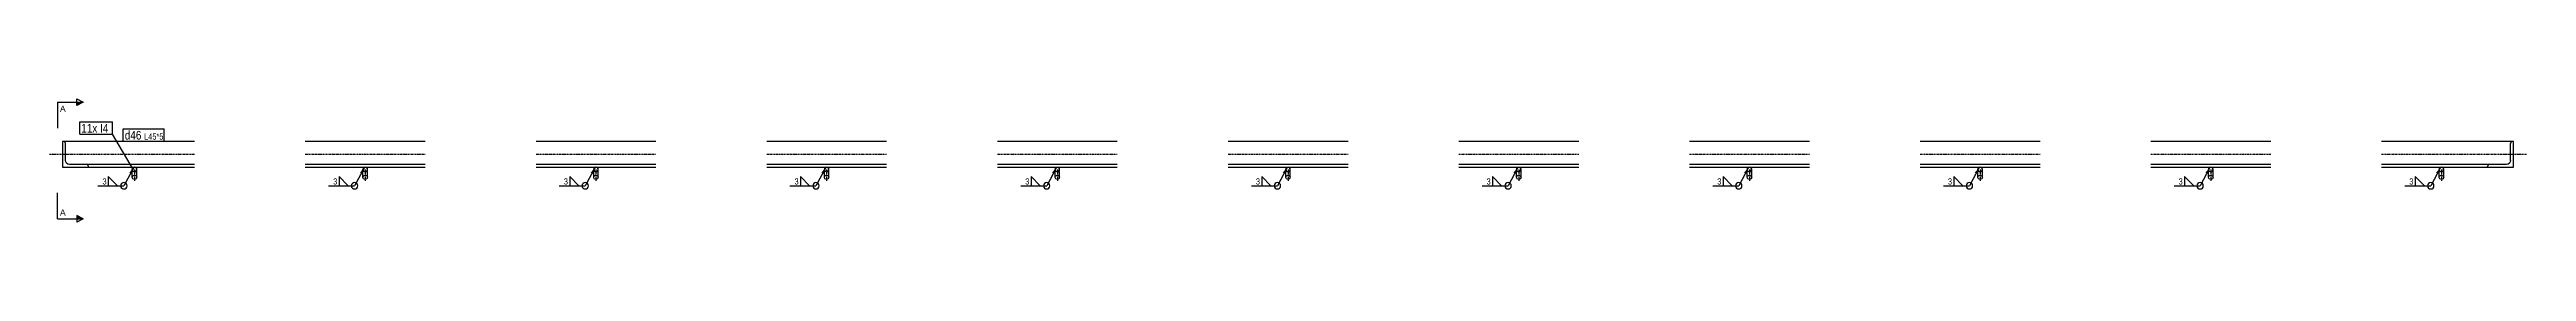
# Model space of a CAD drawing. Header units: millimetres. Extents: x 36 to 31194, y 2 to 1337.
# Drawn here: x 9708 to 14003, y 11 to 225 of the extents above; entities that cross this region are included whole.
import ezdxf

# ---------------------------------------------------------------- set-up
doc = ezdxf.new("R2010")
doc.units = ezdxf.units.MM
doc.linetypes.add('DXK_LINE_DOT2', pattern=[3.9198, 1.9599, -1.9599])
doc.linetypes.add('DXK_LINE_DOT3', pattern=[5.9187, 2.979, -0.9799, 0.9799, -0.9799])
doc.layers.add('STÅL', color=7, linetype='Continuous')
doc.layers.add('TEKST', color=7, linetype='Continuous')
doc.styles.add('Arial', font='ARIAL.TTF', dxfattribs={"height": 0.2})
doc.styles.add('Arial Narrow', font='ARIALN.TTF', dxfattribs={"height": 0.2})

msp = doc.modelspace()

# ---------------------------------------------------------------- hatches: boundary and pattern name
at = {"layer": 'TEKST', "linetype": 'Continuous'}
for points in [[(9846.7, 96.9), (9854.5, 105.5), (9851.7, 94.2)], [(10246.7, 96.9), (10254.5, 105.5), (10251.7, 94.2)], [(10646.7, 96.9), (10654.5, 105.5), (10651.7, 94.2)], [(11046.7, 96.9), (11054.5, 105.5), (11051.7, 94.2)], [(11446.7, 96.9), (11454.5, 105.5), (11451.7, 94.2)], [(11846.7, 96.9), (11854.5, 105.5), (11851.7, 94.2)], [(12246.7, 96.9), (12254.5, 105.5), (12251.7, 94.2)], [(12646.7, 96.9), (12654.5, 105.5), (12651.7, 94.2)], [(13046.7, 96.9), (13054.5, 105.5), (13051.7, 94.2)], [(13446.7, 96.9), (13454.5, 105.5), (13451.7, 94.2)], [(13846.7, 96.9), (13854.5, 105.5), (13851.7, 94.2)]]:
    msp.add_hatch(color=3, dxfattribs=at).paths.add_polyline_path(points)

# ---------------------------------------------------------------- linework, layer by layer
at = {"layer": 'STÅL', "color": 2, "linetype": 'Continuous'}
for p, q in [((9731, 151.1), (9731, 106.1)), ((9960, 151.1), (9731, 151.1)), ((9733.8, 150.8), (9732.5, 151.1)), ((9734.9, 150), (9733.8, 150.8)), ((9735.7, 148.9), (9734.9, 150)), ((9736, 147.6), (9735.7, 148.9)), ((9736, 118.1), (9736, 147.6)), ((10360, 151.1), (10152, 151.1)), ((10760, 151.1), (10552, 151.1)), ((11160, 151.1), (10952, 151.1)), ((11560, 151.1), (11352, 151.1)), ((11960, 151.1), (11752, 151.1)), ((12360, 151.1), (12152, 151.1)), ((12760, 151.1), (12552, 151.1)), ((13160, 151.1), (12952, 151.1)), ((13560, 151.1), (13352, 151.1)), ((13979.5, 151.1), (13752, 151.1)), ((13976.2, 148.9), (13976, 147.6)), ((13976, 118.1), (13976, 147.6)), ((13977, 150), (13976.2, 148.9)), ((13978.1, 150.8), (13977, 150)), ((13979.5, 151.1), (13978.1, 150.8)), ((13981, 151.1), (13979.5, 151.1)), ((13981, 106.1), (13981, 151.1)), ((9731, 106.1), (9960, 106.1)), ((9736.5, 115.4), (9736, 118.1)), ((9738, 113.1), (9736.5, 115.4)), ((9740.3, 111.6), (9738, 113.1)), ((9743, 111.1), (9740.3, 111.6)), ((9960, 111.1), (9743, 111.1)), ((9773.8, 110.8), (9772.5, 111.1)), ((9774.9, 110), (9773.8, 110.8)), ((9775.7, 108.9), (9774.9, 110)), ((9776, 107.6), (9775.7, 108.9)), ((9776, 106.1), (9776, 107.6)), ((9852, 88.5), (9852, 102.1)), ((9853.1, 85.7), (9852, 88.5)), ((9860, 88.5), (9858.8, 85.7)), ((9860, 88.5), (9860, 102.1)), ((10360, 111.1), (10152, 111.1)), ((10152, 106.1), (10360, 106.1)), ((10252, 88.5), (10252, 102.1)), ((10253.1, 85.7), (10252, 88.5)), ((10260, 88.5), (10258.8, 85.7)), ((10260, 88.5), (10260, 102.1)), ((10760, 111.1), (10552, 111.1)), ((10552, 106.1), (10760, 106.1)), ((10652, 88.5), (10652, 102.1)), ((10653.1, 85.7), (10652, 88.5)), ((10660, 88.5), (10658.8, 85.7)), ((10660, 88.5), (10660, 102.1)), ((11160, 111.1), (10952, 111.1)), ((10952, 106.1), (11160, 106.1)), ((11052, 88.5), (11052, 102.1)), ((11053.1, 85.7), (11052, 88.5)), ((11060, 88.5), (11058.8, 85.7)), ((11060, 88.5), (11060, 102.1)), ((11560, 111.1), (11352, 111.1)), ((11352, 106.1), (11560, 106.1)), ((11452, 88.5), (11452, 102.1)), ((11453.1, 85.7), (11452, 88.5)), ((11460, 88.5), (11458.8, 85.7)), ((11460, 88.5), (11460, 102.1)), ((11960, 111.1), (11752, 111.1)), ((11752, 106.1), (11960, 106.1)), ((11852, 88.5), (11852, 102.1)), ((11853.1, 85.7), (11852, 88.5)), ((11860, 88.5), (11858.8, 85.7)), ((11860, 88.5), (11860, 102.1)), ((12360, 111.1), (12152, 111.1)), ((12152, 106.1), (12360, 106.1)), ((12252, 88.5), (12252, 102.1)), ((12253.1, 85.7), (12252, 88.5)), ((12260, 88.5), (12258.8, 85.7)), ((12260, 88.5), (12260, 102.1)), ((12760, 111.1), (12552, 111.1)), ((12552, 106.1), (12760, 106.1)), ((12652, 88.5), (12652, 102.1)), ((12653.1, 85.7), (12652, 88.5)), ((12660, 88.5), (12658.8, 85.7)), ((12660, 88.5), (12660, 102.1)), ((13160, 111.1), (12952, 111.1)), ((12952, 106.1), (13160, 106.1)), ((13052, 88.5), (13052, 102.1)), ((13053.1, 85.7), (13052, 88.5)), ((13060, 88.5), (13058.8, 85.7)), ((13060, 88.5), (13060, 102.1)), ((13560, 111.1), (13352, 111.1)), ((13352, 106.1), (13560, 106.1)), ((13452, 88.5), (13452, 102.1)), ((13453.1, 85.7), (13452, 88.5)), ((13460, 88.5), (13458.8, 85.7)), ((13460, 88.5), (13460, 102.1)), ((13939.5, 111.1), (13752, 111.1)), ((13752, 106.1), (13981, 106.1)), ((13852, 88.5), (13852, 102.1)), ((13853.1, 85.7), (13852, 88.5)), ((13860, 88.5), (13858.8, 85.7)), ((13860, 88.5), (13860, 102.1)), ((13936.2, 108.9), (13936, 107.6)), ((13936, 106.1), (13936, 107.6)), ((13937, 110), (13936.2, 108.9)), ((13938.1, 110.8), (13937, 110)), ((13939.5, 111.1), (13938.1, 110.8)), ((13969, 111.1), (13939.5, 111.1)), ((13971.6, 111.6), (13969, 111.1)), ((13973.9, 113.1), (13971.6, 111.6)), ((13975.4, 115.4), (13973.9, 113.1)), ((13976, 118.1), (13975.4, 115.4)), ((9856, 84.6), (9853.1, 85.7)), ((9858.8, 85.7), (9856, 84.6)), ((10256, 84.6), (10253.1, 85.7)), ((10258.8, 85.7), (10256, 84.6)), ((10656, 84.6), (10653.1, 85.7)), ((10658.8, 85.7), (10656, 84.6)), ((11056, 84.6), (11053.1, 85.7)), ((11058.8, 85.7), (11056, 84.6)), ((11456, 84.6), (11453.1, 85.7)), ((11458.8, 85.7), (11456, 84.6)), ((11856, 84.6), (11853.1, 85.7)), ((11858.8, 85.7), (11856, 84.6)), ((12256, 84.6), (12253.1, 85.7)), ((12258.8, 85.7), (12256, 84.6)), ((12656, 84.6), (12653.1, 85.7)), ((12658.8, 85.7), (12656, 84.6)), ((13056, 84.6), (13053.1, 85.7)), ((13058.8, 85.7), (13056, 84.6)), ((13456, 84.6), (13453.1, 85.7)), ((13458.8, 85.7), (13456, 84.6)), ((13856, 84.6), (13853.1, 85.7)), ((13858.8, 85.7), (13856, 84.6))]:
    msp.add_line(p, q, dxfattribs=at)
at = {"layer": 'STÅL', "color": 7, "linetype": 'DXK_LINE_DOT3'}
for p, q in [((9708.5, 128.6), (9960, 128.6)), ((9856, 102.1), (9856, 102.1)), ((9856, 102.1), (9856, 82.5)), ((10152, 128.6), (10360, 128.6)), ((10256, 102.1), (10256, 102.1)), ((10256, 102.1), (10256, 82.5)), ((10552, 128.6), (10760, 128.6)), ((10656, 102.1), (10656, 102.1)), ((10656, 102.1), (10656, 82.5)), ((10952, 128.6), (11160, 128.6)), ((11056, 102.1), (11056, 102.1)), ((11056, 102.1), (11056, 82.5)), ((11352, 128.6), (11560, 128.6)), ((11456, 102.1), (11456, 102.1)), ((11456, 102.1), (11456, 82.5)), ((11752, 128.6), (11960, 128.6)), ((11856, 102.1), (11856, 102.1)), ((11856, 102.1), (11856, 82.5)), ((12152, 128.6), (12360, 128.6)), ((12256, 102.1), (12256, 102.1)), ((12256, 102.1), (12256, 82.5)), ((12552, 128.6), (12760, 128.6)), ((12656, 102.1), (12656, 102.1)), ((12656, 102.1), (12656, 82.5)), ((12952, 128.6), (13160, 128.6)), ((13056, 102.1), (13056, 102.1)), ((13056, 102.1), (13056, 82.5)), ((13352, 128.6), (13560, 128.6)), ((13456, 102.1), (13456, 102.1)), ((13456, 102.1), (13456, 82.5)), ((13752, 128.6), (14003.5, 128.6)), ((13856, 102.1), (13856, 102.1)), ((13856, 102.1), (13856, 82.5))]:
    msp.add_line(p, q, dxfattribs=at)
at = {"layer": 'STÅL', "color": 7, "linetype": 'DXK_LINE_DOT2'}
for p, q in [((9853.1, 104.9), (9852, 102.1)), ((9852, 102.1), (9853.1, 99.2)), ((9852, 88.5), (9853.1, 91.4)), ((9856, 106.1), (9853.1, 104.9)), ((9853.1, 99.2), (9856, 98.1)), ((9853.1, 91.4), (9856, 92.5)), ((9858.8, 104.9), (9856, 106.1)), ((9856, 98.1), (9858.8, 99.2)), ((9856, 92.5), (9858.8, 91.4)), ((9860, 102.1), (9858.8, 104.9)), ((9858.8, 99.2), (9860, 102.1)), ((9858.8, 91.4), (9860, 88.5)), ((10253.1, 104.9), (10252, 102.1)), ((10252, 102.1), (10253.1, 99.2)), ((10252, 88.5), (10253.1, 91.4)), ((10256, 106.1), (10253.1, 104.9)), ((10253.1, 99.2), (10256, 98.1)), ((10253.1, 91.4), (10256, 92.5)), ((10258.8, 104.9), (10256, 106.1)), ((10256, 98.1), (10258.8, 99.2)), ((10256, 92.5), (10258.8, 91.4)), ((10260, 102.1), (10258.8, 104.9)), ((10258.8, 99.2), (10260, 102.1)), ((10258.8, 91.4), (10260, 88.5)), ((10653.1, 104.9), (10652, 102.1)), ((10652, 102.1), (10653.1, 99.2)), ((10652, 88.5), (10653.1, 91.4)), ((10656, 106.1), (10653.1, 104.9)), ((10653.1, 99.2), (10656, 98.1)), ((10653.1, 91.4), (10656, 92.5)), ((10658.8, 104.9), (10656, 106.1)), ((10656, 98.1), (10658.8, 99.2)), ((10656, 92.5), (10658.8, 91.4)), ((10660, 102.1), (10658.8, 104.9)), ((10658.8, 99.2), (10660, 102.1)), ((10658.8, 91.4), (10660, 88.5)), ((11053.1, 104.9), (11052, 102.1)), ((11052, 102.1), (11053.1, 99.2)), ((11052, 88.5), (11053.1, 91.4)), ((11056, 106.1), (11053.1, 104.9)), ((11053.1, 99.2), (11056, 98.1)), ((11053.1, 91.4), (11056, 92.5)), ((11058.8, 104.9), (11056, 106.1)), ((11056, 98.1), (11058.8, 99.2)), ((11056, 92.5), (11058.8, 91.4)), ((11060, 102.1), (11058.8, 104.9)), ((11058.8, 99.2), (11060, 102.1)), ((11058.8, 91.4), (11060, 88.5)), ((11453.1, 104.9), (11452, 102.1)), ((11452, 102.1), (11453.1, 99.2)), ((11452, 88.5), (11453.1, 91.4)), ((11456, 106.1), (11453.1, 104.9)), ((11453.1, 99.2), (11456, 98.1)), ((11453.1, 91.4), (11456, 92.5)), ((11458.8, 104.9), (11456, 106.1)), ((11456, 98.1), (11458.8, 99.2)), ((11456, 92.5), (11458.8, 91.4)), ((11460, 102.1), (11458.8, 104.9)), ((11458.8, 99.2), (11460, 102.1)), ((11458.8, 91.4), (11460, 88.5)), ((11853.1, 104.9), (11852, 102.1)), ((11852, 102.1), (11853.1, 99.2)), ((11852, 88.5), (11853.1, 91.4)), ((11856, 106.1), (11853.1, 104.9)), ((11853.1, 99.2), (11856, 98.1)), ((11853.1, 91.4), (11856, 92.5)), ((11858.8, 104.9), (11856, 106.1)), ((11856, 98.1), (11858.8, 99.2)), ((11856, 92.5), (11858.8, 91.4)), ((11860, 102.1), (11858.8, 104.9)), ((11858.8, 99.2), (11860, 102.1)), ((11858.8, 91.4), (11860, 88.5)), ((12253.1, 104.9), (12252, 102.1)), ((12252, 102.1), (12253.1, 99.2)), ((12252, 88.5), (12253.1, 91.4)), ((12256, 106.1), (12253.1, 104.9)), ((12253.1, 99.2), (12256, 98.1)), ((12253.1, 91.4), (12256, 92.5)), ((12258.8, 104.9), (12256, 106.1)), ((12256, 98.1), (12258.8, 99.2)), ((12256, 92.5), (12258.8, 91.4)), ((12260, 102.1), (12258.8, 104.9)), ((12258.8, 99.2), (12260, 102.1)), ((12258.8, 91.4), (12260, 88.5)), ((12653.1, 104.9), (12652, 102.1)), ((12652, 102.1), (12653.1, 99.2)), ((12652, 88.5), (12653.1, 91.4)), ((12656, 106.1), (12653.1, 104.9)), ((12653.1, 99.2), (12656, 98.1)), ((12653.1, 91.4), (12656, 92.5)), ((12658.8, 104.9), (12656, 106.1)), ((12656, 98.1), (12658.8, 99.2)), ((12656, 92.5), (12658.8, 91.4)), ((12660, 102.1), (12658.8, 104.9)), ((12658.8, 99.2), (12660, 102.1)), ((12658.8, 91.4), (12660, 88.5)), ((13053.1, 104.9), (13052, 102.1)), ((13052, 102.1), (13053.1, 99.2)), ((13052, 88.5), (13053.1, 91.4)), ((13056, 106.1), (13053.1, 104.9)), ((13053.1, 99.2), (13056, 98.1)), ((13053.1, 91.4), (13056, 92.5)), ((13058.8, 104.9), (13056, 106.1)), ((13056, 98.1), (13058.8, 99.2)), ((13056, 92.5), (13058.8, 91.4)), ((13060, 102.1), (13058.8, 104.9)), ((13058.8, 99.2), (13060, 102.1)), ((13058.8, 91.4), (13060, 88.5)), ((13453.1, 104.9), (13452, 102.1)), ((13452, 102.1), (13453.1, 99.2)), ((13452, 88.5), (13453.1, 91.4)), ((13456, 106.1), (13453.1, 104.9)), ((13453.1, 99.2), (13456, 98.1)), ((13453.1, 91.4), (13456, 92.5)), ((13458.8, 104.9), (13456, 106.1)), ((13456, 98.1), (13458.8, 99.2)), ((13456, 92.5), (13458.8, 91.4)), ((13460, 102.1), (13458.8, 104.9)), ((13458.8, 99.2), (13460, 102.1)), ((13458.8, 91.4), (13460, 88.5)), ((13853.1, 104.9), (13852, 102.1)), ((13852, 102.1), (13853.1, 99.2)), ((13852, 88.5), (13853.1, 91.4)), ((13856, 106.1), (13853.1, 104.9)), ((13853.1, 99.2), (13856, 98.1)), ((13853.1, 91.4), (13856, 92.5)), ((13858.8, 104.9), (13856, 106.1)), ((13856, 98.1), (13858.8, 99.2)), ((13856, 92.5), (13858.8, 91.4)), ((13860, 102.1), (13858.8, 104.9)), ((13858.8, 99.2), (13860, 102.1)), ((13858.8, 91.4), (13860, 88.5))]:
    msp.add_line(p, q, dxfattribs=at)
at = {"layer": 'STÅL', "color": 2, "linetype": 'Continuous'}
for centre, start, end in [((9856, 102.1), 0, 180), ((9856, 102.1), 180, 0), ((10256, 102.1), 0, 180), ((10256, 102.1), 180, 0), ((10656, 102.1), 0, 180), ((10656, 102.1), 180, 0), ((11056, 102.1), 0, 180), ((11056, 102.1), 180, 0), ((11456, 102.1), 0, 180), ((11456, 102.1), 180, 0), ((11856, 102.1), 0, 180), ((11856, 102.1), 180, 0), ((12256, 102.1), 0, 180), ((12256, 102.1), 180, 0), ((12656, 102.1), 0, 180), ((12656, 102.1), 180, 0), ((13056, 102.1), 0, 180), ((13056, 102.1), 180, 0), ((13456, 102.1), 0, 180), ((13456, 102.1), 180, 0), ((13856, 102.1), 0, 180), ((13856, 102.1), 180, 0)]:
    msp.add_arc(centre, 4, start, end, dxfattribs=at)
at = {"layer": 'TEKST', "color": 3, "linetype": 'Continuous'}
for p, q in [((9854.5, 105.5), (9837.5, 73.9)), ((10254.5, 105.5), (10237.5, 73.9)), ((10654.5, 105.5), (10637.5, 73.9)), ((11054.5, 105.5), (11037.5, 73.9)), ((11454.5, 105.5), (11437.5, 73.9)), ((11854.5, 105.5), (11837.5, 73.9)), ((12254.5, 105.5), (12237.5, 73.9)), ((12654.5, 105.5), (12637.5, 73.9)), ((13054.5, 105.5), (13037.5, 73.9)), ((13454.5, 105.5), (13437.5, 73.9)), ((13854.5, 105.5), (13837.5, 73.9))]:
    msp.add_line(p, q, dxfattribs=at)
for centre, start, end in [((9837.5, 73.9), 90, 270), ((9837.5, 73.9), 270, 90), ((10237.5, 73.9), 90, 270), ((10237.5, 73.9), 270, 90), ((10637.5, 73.9), 90, 270), ((10637.5, 73.9), 270, 90), ((11037.5, 73.9), 90, 270), ((11037.5, 73.9), 270, 90), ((11437.5, 73.9), 90, 270), ((11437.5, 73.9), 270, 90), ((11837.5, 73.9), 90, 270), ((11837.5, 73.9), 270, 90), ((12237.5, 73.9), 90, 270), ((12237.5, 73.9), 270, 90), ((12637.5, 73.9), 90, 270), ((12637.5, 73.9), 270, 90), ((13037.5, 73.9), 90, 270), ((13037.5, 73.9), 270, 90), ((13437.5, 73.9), 90, 270), ((13437.5, 73.9), 270, 90), ((13837.5, 73.9), 90, 270), ((13837.5, 73.9), 270, 90)]:
    msp.add_arc(centre, 5.62, start, end, dxfattribs=at)

# ---------------------------------------------------------------- wipeouts: each hides what was drawn before it
at = {"color": 0, "linetype": 'Continuous'}
for points in [[(9736.5, 202.4), (9736.5, 213.6), (9726.5, 213.6), (9726.5, 202.4)], [(9736.5, 22), (9736.5, 33.3), (9726.5, 33.3), (9726.5, 22)]]:
    msp.add_wipeout(points, dxfattribs=at).dxf.layer = 'TEKST'

# ---------------------------------------------------------------- next in the draw order: hatches: boundary and pattern name
at = {"layer": 'TEKST', "linetype": 'Continuous'}
for points in [[(9755.7, 213.6), (9755.7, 219.2), (9767, 219.2)], [(9755.7, 16.4), (9755.7, 22), (9767, 16.4)]]:
    msp.add_hatch(color=30, dxfattribs=at).paths.add_polyline_path(points)

# ---------------------------------------------------------------- next in the draw order: linework, layer by layer
at = {"layer": 'TEKST', "color": 7, "linetype": 'Continuous'}
for p, q in [((9722, 219.2), (9722, 174.2)), ((9722, 219.2), (9767, 219.2)), ((9722, 16.4), (9722, 61.4)), ((9722, 16.4), (9767, 16.4))]:
    msp.add_line(p, q, dxfattribs=at)
at = {"layer": 'TEKST', "color": 30, "linetype": 'Continuous'}
for p, q in [((9755.7, 213.6), (9755.7, 224.9)), ((9755.7, 224.9), (9767, 219.2)), ((9767, 219.2), (9755.7, 213.6)), ((9767, 16.4), (9755.7, 22)), ((9755.7, 22), (9755.7, 10.8)), ((9767, 16.4), (9755.7, 10.8))]:
    msp.add_line(p, q, dxfattribs=at)

# ---------------------------------------------------------------- next in the draw order: texts
at = {"layer": 'TEKST', "color": 3, "linetype": 'Continuous', "style": 'Arial'}
for p in [(9726.5, 202.4), (9726.5, 22)]:
    msp.add_text('A', height=10.7, dxfattribs=at).set_placement(p)

# ---------------------------------------------------------------- next in the draw order: wipeouts: each hides what was drawn before it
at = {"color": 0}
for points in [[(9791.3, 166.5), (9791.3, 182.2), (9763.5, 182.2), (9763.5, 166.5)], [(10208, 75.2), (10208, 88.3), (10199.4, 88.3), (10199.4, 75.2)], [(10608, 75.2), (10608, 88.3), (10599.4, 88.3), (10599.4, 75.2)], [(11008, 75.2), (11008, 88.3), (10999.4, 88.3), (10999.4, 75.2)], [(11408, 75.2), (11408, 88.3), (11399.4, 88.3), (11399.4, 75.2)], [(11808, 75.2), (11808, 88.3), (11799.4, 88.3), (11799.4, 75.2)], [(12208, 75.2), (12208, 88.3), (12199.4, 88.3), (12199.4, 75.2)], [(12608, 75.2), (12608, 88.3), (12599.4, 88.3), (12599.4, 75.2)], [(13008, 75.2), (13008, 88.3), (12999.4, 88.3), (12999.4, 75.2)], [(13408, 75.2), (13408, 88.3), (13399.4, 88.3), (13399.4, 75.2)], [(13808, 75.2), (13808, 88.3), (13799.4, 88.3), (13799.4, 75.2)]]:
    msp.add_wipeout(points, dxfattribs=at).dxf.layer = 'TEKST'

# ---------------------------------------------------------------- next in the draw order: linework, layer by layer
at = {"layer": 'TEKST', "color": 3, "linetype": 'Continuous'}
for p, q in [((10226.4, 73.9), (10210.4, 89.9)), ((10210.4, 89.9), (10210.4, 73.9)), ((10626.4, 73.9), (10610.4, 89.9)), ((10610.4, 89.9), (10610.4, 73.9)), ((11026.4, 73.9), (11010.4, 89.9)), ((11010.4, 89.9), (11010.4, 73.9)), ((11426.4, 73.9), (11410.4, 89.9)), ((11410.4, 89.9), (11410.4, 73.9)), ((11826.4, 73.9), (11810.4, 89.9)), ((11810.4, 89.9), (11810.4, 73.9)), ((12226.4, 73.9), (12210.4, 89.9)), ((12210.4, 89.9), (12210.4, 73.9)), ((12626.4, 73.9), (12610.4, 89.9)), ((12610.4, 89.9), (12610.4, 73.9)), ((13026.4, 73.9), (13010.4, 89.9)), ((13010.4, 89.9), (13010.4, 73.9)), ((13426.4, 73.9), (13410.4, 89.9)), ((13410.4, 89.9), (13410.4, 73.9)), ((13826.4, 73.9), (13810.4, 89.9)), ((13810.4, 89.9), (13810.4, 73.9)), ((10192.4, 73.9), (10237.5, 73.9)), ((10210.4, 73.9), (10226.4, 73.9)), ((10592.4, 73.9), (10637.5, 73.9)), ((10610.4, 73.9), (10626.4, 73.9)), ((10992.4, 73.9), (11037.5, 73.9)), ((11010.4, 73.9), (11026.4, 73.9)), ((11392.4, 73.9), (11437.5, 73.9)), ((11410.4, 73.9), (11426.4, 73.9)), ((11792.4, 73.9), (11837.5, 73.9)), ((11810.4, 73.9), (11826.4, 73.9)), ((12192.4, 73.9), (12237.5, 73.9)), ((12210.4, 73.9), (12226.4, 73.9)), ((12592.4, 73.9), (12637.5, 73.9)), ((12610.4, 73.9), (12626.4, 73.9)), ((12992.4, 73.9), (13037.5, 73.9)), ((13010.4, 73.9), (13026.4, 73.9)), ((13392.4, 73.9), (13437.5, 73.9)), ((13410.4, 73.9), (13426.4, 73.9)), ((13792.4, 73.9), (13837.5, 73.9)), ((13810.4, 73.9), (13826.4, 73.9))]:
    msp.add_line(p, q, dxfattribs=at)

# ---------------------------------------------------------------- next in the draw order: texts
at = {"layer": 'TEKST', "color": 3, "style": 'Arial Narrow'}
for p in [(10200.3, 76.1), (10600.3, 76.1), (11000.3, 76.1), (11400.3, 76.1), (11800.3, 76.1), (12200.3, 76.1), (12600.3, 76.1), (13000.3, 76.1), (13400.3, 76.1), (13800.3, 76.1)]:
    msp.add_text('3', height=10.7, dxfattribs=at).set_placement(p)

# ---------------------------------------------------------------- next in the draw order: wipeouts: each hides what was drawn before it
at = {"color": 0}
msp.add_wipeout([(9791.3, 166.5), (9791.3, 182.2), (9763.5, 182.2), (9763.5, 166.5)], dxfattribs=at).dxf.layer = 'TEKST'

# ---------------------------------------------------------------- next in the draw order: linework, layer by layer
at = {"layer": 'TEKST', "color": 7, "linetype": 'Continuous'}
msp.add_line((9760.8, 163.8), (9760.8, 184.9), dxfattribs=at)

# ---------------------------------------------------------------- next in the draw order: wipeouts: each hides what was drawn before it
at = {"color": 0}
msp.add_wipeout([(9810.4, 166.5), (9810.4, 182.2), (9796.1, 182.2), (9796.1, 166.5)], dxfattribs=at).dxf.layer = 'TEKST'

# ---------------------------------------------------------------- next in the draw order: wipeouts: each hides what was drawn before it
msp.add_wipeout([(9810.4, 166.5), (9810.4, 182.2), (9796.1, 182.2), (9796.1, 166.5)], dxfattribs=at).dxf.layer = 'TEKST'

# ---------------------------------------------------------------- next in the draw order: linework, layer by layer
at = {"layer": 'TEKST', "color": 7, "linetype": 'Continuous'}
for p, q in [((9760.8, 184.9), (9817.9, 184.9)), ((9817.9, 163.8), (9817.9, 184.9)), ((9760.8, 163.8), (9817.9, 163.8)), ((9853.9, 101.4), (9817.9, 163.8))]:
    msp.add_line(p, q, dxfattribs=at)

# ---------------------------------------------------------------- next in the draw order: texts
at = {"layer": 'TEKST', "color": 3, "style": 'Arial Narrow'}
for s, p in [('11x', (9763.5, 166.5)), ('I4', (9796.1, 166.5))]:
    msp.add_text(s, height=15.03, dxfattribs=at).set_placement(p)

# ---------------------------------------------------------------- next in the draw order: wipeouts: each hides what was drawn before it
at = {"color": 0}
for points in [[(9867.8, 154.2), (9867.8, 170), (9839, 170), (9839, 154.2)], [(9808, 75.2), (9808, 88.3), (9799.4, 88.3), (9799.4, 75.2)]]:
    msp.add_wipeout(points, dxfattribs=at).dxf.layer = 'TEKST'

# ---------------------------------------------------------------- next in the draw order: linework, layer by layer
at = {"layer": 'TEKST', "color": 3, "linetype": 'Continuous'}
for p, q in [((9826.4, 73.9), (9810.4, 89.9)), ((9810.4, 89.9), (9810.4, 73.9)), ((9792.4, 73.9), (9837.5, 73.9)), ((9810.4, 73.9), (9826.4, 73.9))]:
    msp.add_line(p, q, dxfattribs=at)

# ---------------------------------------------------------------- next in the draw order: texts
at = {"layer": 'TEKST', "color": 3, "style": 'Arial Narrow'}
msp.add_text('3', height=10.7, dxfattribs=at).set_placement((9800.3, 76.1))

# ---------------------------------------------------------------- next in the draw order: wipeouts: each hides what was drawn before it
at = {"color": 0}
msp.add_wipeout([(9867.8, 154.2), (9867.8, 170), (9839, 170), (9839, 154.2)], dxfattribs=at).dxf.layer = 'TEKST'

# ---------------------------------------------------------------- next in the draw order: linework, layer by layer
at = {"layer": 'TEKST', "color": 7, "linetype": 'Continuous'}
msp.add_line((9836.3, 151.5), (9836.3, 172.7), dxfattribs=at)

# ---------------------------------------------------------------- next in the draw order: wipeouts: each hides what was drawn before it
at = {"color": 0}
msp.add_wipeout([(9904.7, 154.2), (9904.7, 165.5), (9872.5, 165.5), (9872.5, 154.2)], dxfattribs=at).dxf.layer = 'TEKST'

# ---------------------------------------------------------------- next in the draw order: wipeouts: each hides what was drawn before it
msp.add_wipeout([(9904.7, 154.2), (9904.7, 165.5), (9872.5, 165.5), (9872.5, 154.2)], dxfattribs=at).dxf.layer = 'TEKST'

# ---------------------------------------------------------------- next in the draw order: linework, layer by layer
at = {"layer": 'TEKST', "color": 7, "linetype": 'Continuous'}
for p, q in [((9836.3, 172.7), (9907.4, 172.7)), ((9907.4, 151.5), (9907.4, 172.7)), ((9836.3, 151.5), (9907.4, 151.5))]:
    msp.add_line(p, q, dxfattribs=at)

# ---------------------------------------------------------------- next in the draw order: texts
at = {"layer": 'TEKST', "color": 3, "style": 'Arial Narrow'}
for s, height, p in [('d46', 15.03, (9839, 154.2)), ('L45*5', 10.74, (9872.5, 154.2))]:
    msp.add_text(s, height=height, dxfattribs=at).set_placement(p)

doc.saveas('drawing.dxf')
